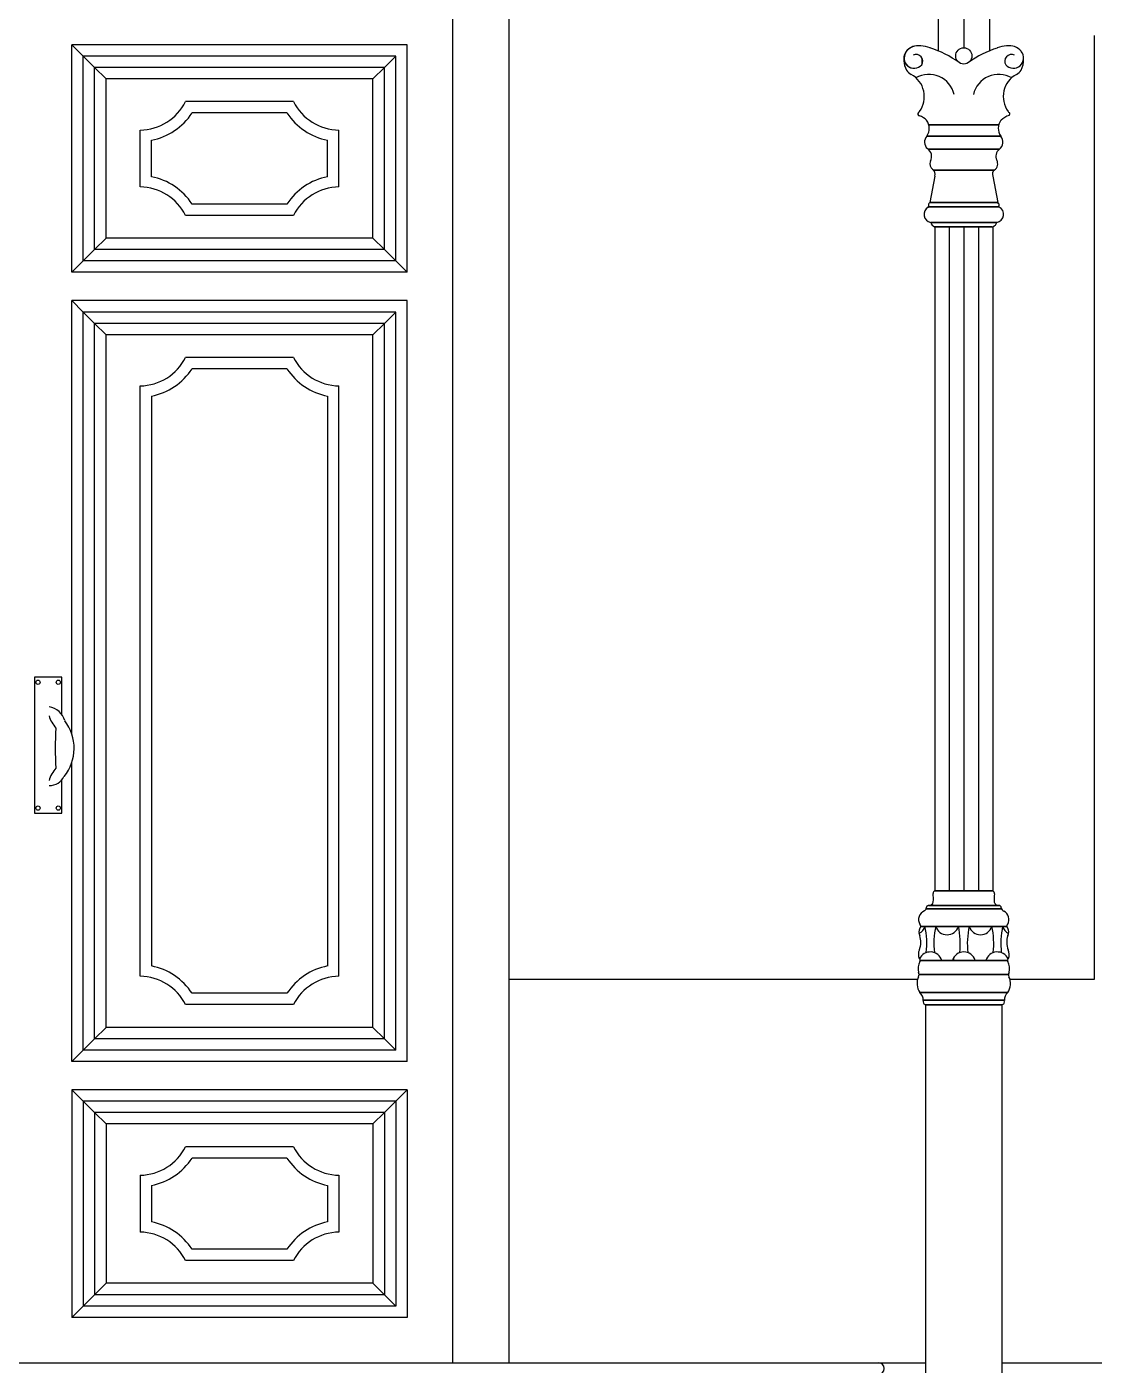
# Model space of a CAD drawing. Header units: millimetres. Extents: x 60 to 102290, y 34 to 65730.
# Drawn here: x 26625 to 28504, y 52118 to 54474 of the extents above; entities that cross this region are included whole.
import ezdxf

# ---------------------------------------------------------------- set-up
doc = ezdxf.new("R2010")
doc.units = ezdxf.units.MM

msp = doc.modelspace()

# ---------------------------------------------------------------- linework, layer by layer
at = {"ltscale": 100}
for p, q in [((28229.4, 54730.9), (28229.4, 54431.4)), ((28320.1, 54730.9), (28320.1, 54431.4)), ((27474.7, 52122), (27474.7, 54622)), ((28504.1, 54457.9), (28504.1, 52797)), ((28504.4, 54458.1), (28504.4, 54232)), ((28201.5, 54407.9), (28201.5, 54418.2)), ((28223.6, 54211), (28214.7, 54164.1)), ((28325.9, 54211), (28334.8, 54164.1)), ((28223.5, 54121.7), (28223.5, 52952.8)), ((28326.1, 54121.7), (28326.1, 52952.8)), ((28193.5, 52797), (27474.7, 52797)), ((28193.5, 52797), (27934.1, 52797)), ((28504.1, 52797), (28356.1, 52797)), ((28207.6, 52752.1), (28207.6, 52002)), ((28341.9, 52752.1), (28341.9, 52002)), ((25041.8, 52122), (28207.6, 52122)), ((25124.7, 52122), (28124.8, 52122)), ((28341.9, 52122), (30983.8, 52122))]:
    msp.add_line(p, q, dxfattribs=at)
at = {"ltscale": 4}
for p, q in [((28274.7, 54730.9), (28274.8, 54436.7)), ((27294.7, 54442), (26704.7, 54442)), ((26704.7, 54041.6), (26704.7, 54442)), ((26704.7, 54442), (26724.7, 54422)), ((27274.7, 54422), (26724.7, 54422)), ((26724.7, 54061.6), (26724.7, 54422)), ((26724.7, 54422), (26744.7, 54402)), ((27274.7, 54422), (27254.7, 54402)), ((27274.7, 54061.6), (27274.7, 54422)), ((27294.7, 54041.6), (27294.7, 54442)), ((27254.7, 54402), (26744.7, 54402)), ((26744.7, 54081.6), (26744.7, 54402)), ((26744.7, 54402), (26764.7, 54382)), ((27254.7, 54402), (27234.7, 54382)), ((27254.7, 54081.6), (27254.7, 54402)), ((27234.7, 54382), (26764.7, 54382)), ((26764.7, 54101.6), (26764.7, 54382)), ((27234.7, 54101.6), (27234.7, 54382)), ((27094.7, 54342), (26904.7, 54342)), ((27083.2, 54322), (26916.2, 54322)), ((26824.7, 54191.7), (26824.7, 54291.9)), ((27174.7, 54191.7), (27174.7, 54291.9)), ((28209.7, 54281.1), (28339.8, 54281.1)), ((28339.8, 54281.1), (28209.7, 54281.1)), ((28213.2, 54301), (28336.3, 54301)), ((28336.3, 54301), (28213.2, 54301)), ((26844.7, 54209.6), (26844.7, 54274)), ((27154.7, 54209.6), (27154.7, 54274)), ((28212.4, 54258), (28337.1, 54258)), ((28337.1, 54258), (28212.4, 54258)), ((28221.1, 54221.3), (28328.3, 54221.3)), ((28328.4, 54221.3), (28221.2, 54221.3)), ((27083.2, 54161.6), (26916.2, 54161.6)), ((28214.7, 54164.1), (28334.8, 54164.1)), ((28334.8, 54164.1), (28214.7, 54164.1)), ((27094.7, 54141.6), (26904.7, 54141.6)), ((28212.8, 54157), (28336.7, 54157)), ((28336.7, 54157), (28212.8, 54157)), ((28216.5, 54129.3), (28333, 54129.3)), ((28333, 54129.3), (28216.5, 54129.3)), ((28324.4, 54121.7), (28223.5, 54121.7)), ((28225.1, 54121.7), (28326.1, 54121.7)), ((28249.1, 54121.7), (28249.1, 52952.8)), ((28274.8, 54121.7), (28274.8, 52952.8)), ((28300.4, 54121.7), (28300.4, 52952.8)), ((26744.7, 54081.6), (26764.7, 54101.6)), ((27234.7, 54101.6), (26764.7, 54101.6)), ((27254.7, 54081.6), (27234.7, 54101.6)), ((26724.7, 54061.6), (26744.7, 54081.6)), ((27254.7, 54081.6), (26744.7, 54081.6)), ((27274.7, 54061.6), (27254.7, 54081.6)), ((26704.7, 54041.6), (26724.7, 54061.6)), ((27274.7, 54061.6), (26724.7, 54061.6)), ((27294.7, 54041.6), (27274.7, 54061.6)), ((27294.7, 54041.6), (26704.7, 54041.6)), ((26704.7, 53228.4), (26704.7, 53991.6)), ((27294.7, 53991.6), (26704.7, 53991.6)), ((26704.7, 53991.6), (26724.7, 53971.6)), ((27294.7, 52652.5), (27294.7, 53991.6)), ((27274.7, 53971.6), (26724.7, 53971.6)), ((26724.7, 52672.5), (26724.7, 53971.6)), ((26724.7, 53971.6), (26744.7, 53951.6)), ((27254.7, 53951.6), (26744.7, 53951.6)), ((26744.7, 52692.5), (26744.7, 53951.6)), ((26744.7, 53951.6), (26764.7, 53931.6)), ((27254.7, 53951.6), (27234.7, 53931.6)), ((27274.7, 53971.6), (27254.7, 53951.6)), ((27254.7, 52692.5), (27254.7, 53951.6)), ((27274.7, 52672.5), (27274.7, 53971.6)), ((27234.7, 53931.6), (26764.7, 53931.6)), ((26764.7, 52712.5), (26764.7, 53931.6)), ((27234.7, 52712.5), (27234.7, 53931.6)), ((27094.7, 53891.6), (26904.7, 53891.6)), ((27083.2, 53871.6), (26916.2, 53871.6)), ((26824.7, 52802.6), (26824.7, 53841.5)), ((27174.7, 52802.6), (27174.7, 53841.5)), ((26844.7, 53823.6), (26844.7, 52820.5)), ((27154.7, 53823.6), (27154.7, 52820.5)), ((26686.9, 53328.8), (26638.8, 53328.8)), ((26638.8, 53328.8), (26638.8, 53089.6)), ((26686.9, 53262.9), (26686.9, 53328.8)), ((26704.7, 52652.5), (26704.7, 53179.7)), ((26686.9, 53089.6), (26686.9, 53147.9)), ((26638.8, 53089.6), (26686.9, 53089.6)), ((28223.5, 52952.8), (28326.1, 52952.8)), ((28326.1, 52952.8), (28223.5, 52952.8)), ((28208.4, 52921.2), (28341.1, 52921.2)), ((28341.1, 52921.2), (28208.4, 52921.2)), ((28336.1, 52926.9), (28212, 52926.9)), ((28213.4, 52926.9), (28337.5, 52926.9)), ((28199.2, 52890.3), (28350.3, 52890.3)), ((28350.3, 52890.3), (28199.2, 52890.3)), ((28198.1, 52830.4), (28351.4, 52830.4)), ((28351.4, 52830.4), (28198.1, 52830.4)), ((28257.2, 52830.4), (28257.2, 52835.6)), ((28196, 52805.5), (28353.5, 52805.5)), ((28353.5, 52805.5), (28196, 52805.5)), ((27083.2, 52772.5), (26916.2, 52772.5)), ((28197.2, 52773.8), (28352.3, 52773.8)), ((28352.3, 52773.8), (28197.2, 52773.8)), ((27094.7, 52752.5), (26904.7, 52752.5)), ((28203.4, 52760.5), (28346.1, 52760.5)), ((28346.1, 52760.5), (28203.4, 52760.5)), ((28207.6, 52752.1), (28341.9, 52752.1)), ((28341.9, 52752.1), (28207.6, 52752.1)), ((26744.7, 52692.5), (26764.7, 52712.5)), ((27234.7, 52712.5), (26764.7, 52712.5)), ((27254.7, 52692.5), (27234.7, 52712.5)), ((26724.7, 52672.5), (26744.7, 52692.5)), ((27254.7, 52692.5), (26744.7, 52692.5)), ((27274.7, 52672.5), (27254.7, 52692.5)), ((26704.7, 52652.5), (26724.7, 52672.5)), ((27274.7, 52672.5), (26724.7, 52672.5)), ((27294.7, 52652.5), (26704.7, 52652.5)), ((26704.7, 52602.5), (26704.7, 52202)), ((27294.7, 52602.5), (26704.7, 52602.5)), ((26704.7, 52602.5), (26724.7, 52582.5)), ((27294.7, 52602.5), (27274.7, 52582.5)), ((27294.7, 52602.5), (27294.7, 52202)), ((26724.7, 52582.5), (26724.7, 52222)), ((27274.7, 52582.5), (26724.7, 52582.5)), ((26724.7, 52582.5), (26744.7, 52562.5)), ((26744.7, 52562.5), (26744.7, 52242)), ((27254.7, 52562.5), (26744.7, 52562.5)), ((26744.7, 52562.5), (26764.7, 52542.5)), ((27254.7, 52562.5), (27234.7, 52542.5)), ((27274.7, 52582.5), (27254.7, 52562.5)), ((27254.7, 52562.5), (27254.7, 52242)), ((27274.7, 52582.5), (27274.7, 52222)), ((26764.7, 52542.5), (26764.7, 52262)), ((27234.7, 52542.5), (26764.7, 52542.5)), ((27234.7, 52542.5), (27234.7, 52262)), ((27094.7, 52502.5), (26904.7, 52502.5)), ((27083.2, 52482.5), (26916.2, 52482.5)), ((26824.7, 52452.3), (26824.7, 52352.1)), ((27174.7, 52452.3), (27174.7, 52352.1)), ((26844.7, 52434.4), (26844.7, 52370.1)), ((27154.7, 52434.4), (27154.7, 52370.1)), ((27094.7, 52302), (26904.7, 52302)), ((27083.2, 52322), (26916.2, 52322)), ((26744.7, 52242), (26764.7, 52262)), ((27234.7, 52262), (26764.7, 52262)), ((27254.7, 52242), (27234.7, 52262)), ((26724.7, 52222), (26744.7, 52242)), ((27254.7, 52242), (26744.7, 52242)), ((27274.7, 52222), (27254.7, 52242)), ((26704.7, 52202), (26724.7, 52222)), ((27274.7, 52222), (26724.7, 52222)), ((27294.7, 52202), (26704.7, 52202))]:
    msp.add_line(p, q, dxfattribs=at)
at = {"ltscale": 50}
for p in [(27374.7, 54522), (25874.7, 52122)]:
    msp.add_line(p, (27374.7, 52122), dxfattribs=at)
at = {"ltscale": 4}
for centre, radius in [((28274.8, 54422.4), 14.3), ((26645, 53319.9), 3.75), ((26680.7, 53319.9), 3.75), ((26645, 53098.5), 3.75), ((26680.7, 53098.5), 3.75)]:
    msp.add_circle(centre, radius, dxfattribs=at)
at = {"ltscale": 100}
for centre, radius, start, end in [((28187.5, 54418.8), 18.1, 140.0762, 317.5992), ((28203.2, 54414.2), 33.7, 151.4588, 209.6547), ((28194.4, 54413.5), 26.8, 79.3422, 143.6747), ((28194.4, 54413.5), 26.8, 79.3422, 140.7774), ((28199.4, 54399.8), 40.1, 66.6143, 89.9999), ((28350.1, 54399.8), 40.1, 90, 114.2657), ((28358.7, 54413), 11.9, 63.8033, 212.407), ((28355.1, 54413.5), 26.8, 39.2226, 100.6578), ((28193.5, 54410.2), 23.4, 212.8273, 241.4915), ((28356, 54410.2), 23.4, 299.1619, 327.1727), ((28356, 54410.2), 23.4, 299.1619, 327.1727), ((28346.3, 54414.2), 33.7, 330.3453, 4.2091), ((28346.3, 54414.2), 33.7, 330.3453, 4.2091), ((28160.8, 54350.8), 44.5, 324.1741, 60.9977), ((28388.7, 54350.8), 44.5, 118.6583, 215.8259), ((28196.8, 54320.2), 3.13, 129.9692, 271.9574), ((28183, 54335.7), 17.7, 312.0286, 321.6651), ((28184.9, 54284.9), 34.3, 44.6382, 69.3667), ((28190.5, 54294.8), 23.6, 324.6455, 37.2702), ((28359, 54294.8), 23.6, 142.7298, 215.3545), ((28364.7, 54284.9), 34.3, 106.9357, 135.3618), ((28366.5, 54335.7), 17.7, 218.3349, 227.9714), ((28352.7, 54320.2), 3.13, 309.5263, 50.0308), ((28221.2, 54270.7), 15.5, 137.693, 228.0101), ((28328.3, 54270.7), 15.5, 304.5143, 42.307), ((28201.3, 54245.4), 16.8, 331.5289, 55.1957), ((28348.2, 54245.4), 16.8, 131.6999, 202.9701), ((28228.1, 54232.5), 13.1, 157.7964, 231.7138), ((28321.4, 54232.5), 13.1, 303.4753, 29.2376), ((28215, 54214.4), 9.25, 338.3128, 57.5314), ((28334.5, 54214.4), 9.25, 129.2929, 201.6874), ((28217.4, 54159.8), 5.05, 122.1373, 202.4975), ((28332.1, 54159.8), 5.05, 337.1128, 57.8627), ((28219.2, 54143.6), 14.5, 120.3132, 259.2724), ((28211.5, 54157.4), 1.31, 288.0339, 23.4446), ((28330.3, 54143.6), 14.5, 280.7276, 61.706), ((28338, 54157.4), 1.31, 158.0599, 229.4267), ((28227.8, 54132.6), 11.7, 195.9279, 248.2331), ((28321.7, 54132.6), 11.7, 291.7669, 344.0721), ((28225.7, 52948.4), 4.92, 117.1793, 180), ((28144.8, 52939.4), 76.5, 355.6052, 6.7165), ((28323.8, 52948.4), 4.92, 347.3773, 62.8206), ((28404.7, 52939.4), 76.5, 174.0938, 183.5879), ((28211.7, 52902.3), 16.5, 111.9332, 210.4073), ((28202.5, 52923.1), 6.22, 299.303, 355.7545), ((28212.6, 52923), 3.95, 90, 185.3529), ((28213.4, 52934.6), 7.74, 263.8919, 352.0173), ((28336.1, 52934.6), 7.74, 180, 271.9775), ((28336.9, 52923), 3.95, 354.6471, 98.0855), ((28347, 52923.1), 6.22, 184.2455, 251.4095), ((28337.8, 52902.3), 16.5, 329.5927, 64.0397), ((28195, 52890.5), 4.22, 300.7059, 54.8824), ((28354.5, 52890.5), 4.22, 125.1176, 239.2941), ((28210.5, 52880.5), 14.8, 154.5367, 206.3006), ((28162.9, 52862.4), 36.2, 338.545, 18.6788), ((28386.6, 52862.4), 36.2, 161.3212, 201.455), ((28339, 52880.5), 14.8, 333.6994, 25.4633), ((28214, 52840.8), 19.2, 154.5086, 202.2742), ((28335.5, 52840.8), 19.2, 337.7258, 25.4914), ((28218.9, 52815.9), 24.8, 150.3148, 195.496), ((28194.5, 52830.4), 3.64, 323.6832, 61.3676), ((28355, 52830.4), 3.64, 118.6324, 216.3168), ((28330.6, 52815.9), 24.8, 344.504, 29.6852), ((28221.3, 52789.6), 28.8, 155.1719, 213.2865), ((28187.3, 52805.4), 8.68, 334.9067, 26.7263), ((28328.2, 52789.6), 28.8, 326.7135, 24.8281), ((28362.2, 52805.4), 8.68, 153.2737, 205.0933), ((28185.9, 52760.5), 17.4, 358.1838, 49.7373), ((28363.6, 52760.5), 17.4, 130.2627, 181.8162), ((28208.8, 52757.9), 5.83, 158.7868, 258.6619), ((28340.7, 52757.9), 5.83, 281.3381, 21.2132), ((28124.8, 52112), 10, 270, 90)]:
    msp.add_arc(centre, radius, start, end, dxfattribs=at)
at = {"ltscale": 4}
for centre, radius, start, end in [((28187.5, 54418.8), 18.1, 144.3759, 317.5992), ((28190.8, 54413), 11.9, 327.593, 116.1967), ((28161.8, 54266.7), 178, 53.991, 72.5203), ((28386.4, 54269), 175.4, 107.4754, 126.0767), ((28358.7, 54413), 11.9, 63.8033, 212.407), ((28362, 54418.8), 18.1, 222.4008, 39.9238), ((28213, 54343.9), 46, 13.16, 119.5171), ((28336.5, 54343.9), 46, 60.4829, 166.84), ((26823.3, 54383.2), 91.3, 270.922, 333.1979), ((27176.2, 54383.2), 91.3, 206.8021, 269.078), ((26823.3, 54383.2), 111.3, 281.1241, 326.6603), ((27176.2, 54383.2), 111.3, 213.3397, 258.8759), ((26823.3, 54100.5), 111.3, 33.3397, 78.8759), ((27176.2, 54100.5), 111.3, 101.1241, 146.6603), ((26823.3, 54100.5), 91.3, 26.8021, 89.078), ((27176.2, 54100.5), 91.3, 90.922, 153.1979), ((26823.3, 53932.8), 91.3, 270.922, 333.1979), ((27176.2, 53932.8), 91.3, 206.8021, 269.078), ((26823.3, 53932.8), 111.3, 281.1241, 326.6603), ((27176.2, 53932.8), 111.3, 213.3397, 258.8759), ((26659.6, 53243.4), 33.6, 15.4687, 81.0124), ((26717.5, 53276.4), 55.3, 196.1836, 222.1712), ((26630, 53204), 78.6, 320.6188, 37.8875), ((27192.6, 53204), 517.3, 176.1043, 183.8957), ((26717.5, 53131.7), 55.3, 137.8288, 163.8164), ((26666.8, 53164.4), 26, 265.7392, 336.9155), ((28186.4, 52896.3), 20.8, 297.2089, 343.5234), ((28068.5, 52860.2), 141.2, 353.4364, 12.3499), ((28363.3, 52860.2), 141.2, 167.6501, 186.5636), ((28245.3, 52896.3), 20.8, 196.4766, 343.5234), ((28127.4, 52860.2), 141.2, 353.4364, 12.3499), ((28422.2, 52860.2), 141.2, 167.6501, 186.5636), ((28304.2, 52896.3), 20.8, 196.4766, 343.5234), ((28186.3, 52860.2), 141.2, 353.4364, 12.3499), ((28481.1, 52860.2), 141.2, 167.6501, 186.5636), ((28363.1, 52896.3), 20.8, 196.4766, 242.5342), ((28215.9, 52824.4), 20.8, 16.4766, 155.6553), ((28274.8, 52824.4), 20.8, 16.4766, 163.5234), ((28333.7, 52824.4), 20.8, 24.52, 163.5234), ((26823.3, 52711.3), 111.3, 33.3397, 78.8759), ((27176.2, 52711.3), 111.3, 101.1241, 146.6603), ((26823.3, 52711.3), 91.3, 26.8021, 89.078), ((27176.2, 52711.3), 91.3, 90.922, 153.1979), ((26823.3, 52543.6), 91.3, 270.922, 333.1979), ((27176.2, 52543.6), 91.3, 206.8021, 269.078), ((26823.3, 52543.6), 111.3, 281.1241, 326.6603), ((27176.2, 52543.6), 111.3, 213.3397, 258.8759), ((26823.3, 52260.9), 91.3, 26.8021, 89.078), ((26823.3, 52260.9), 111.3, 33.3397, 78.8759), ((27176.2, 52260.9), 111.3, 101.1241, 146.6603), ((27176.2, 52260.9), 91.3, 90.922, 153.1979)]:
    msp.add_arc(centre, radius, start, end, dxfattribs=at)

doc.saveas('drawing.dxf')
